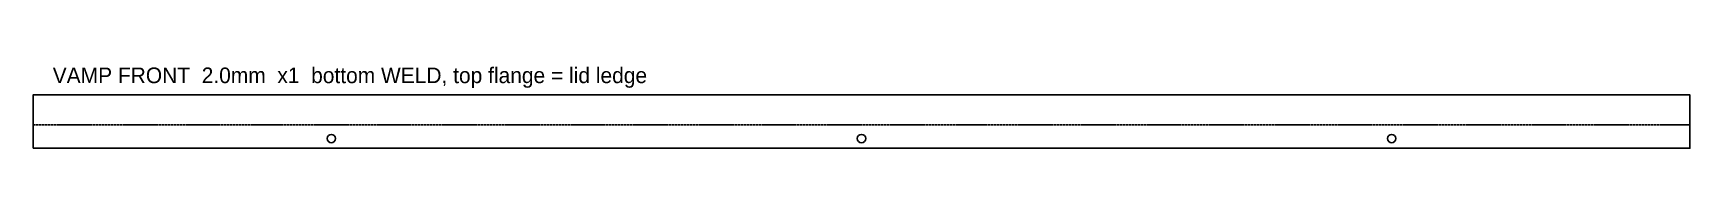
# Model space of a CAD drawing. Header units: millimetres. Extents: x 0 to 846, y 0 to 42.
import ezdxf

# ---------------------------------------------------------------- set-up
doc = ezdxf.new("R2010")
doc.units = ezdxf.units.MM
doc.linetypes.add('DASHED', pattern=[1.524, 1.27, -0.254])
for name, color, linetype in [('BEND', 4, 'DASHED'), ('CUT', 7, 'Continuous'), ('NOTE', 8, 'Continuous'), ('WELD', 6, 'Continuous')]:
    doc.layers.add(name, color=color, linetype=linetype)

msp = doc.modelspace()

# ---------------------------------------------------------------- linework, layer by layer
at = {"layer": 'BEND'}
msp.add_lwpolyline([(0, 12), (846, 12)], dxfattribs=at)
at = {"layer": 'CUT'}
msp.add_lwpolyline([(0, 0), (846, 0), (846, 27.34), (0, 27.34)], close=True, dxfattribs=at)
for centre in [(152.28, 5), (423, 5), (693.72, 5)]:
    msp.add_circle(centre, 2.15, dxfattribs=at)
at = {"layer": 'WELD'}
msp.add_lwpolyline([(0, 0), (846, 0)], dxfattribs=at)

# ---------------------------------------------------------------- texts
at = {"layer": 'NOTE'}
msp.add_text('VAMP FRONT  2.0mm  x1  bottom WELD, top flange = lid ledge', height=8, dxfattribs=at).set_placement((10, 33.34))

doc.saveas('drawing.dxf')
